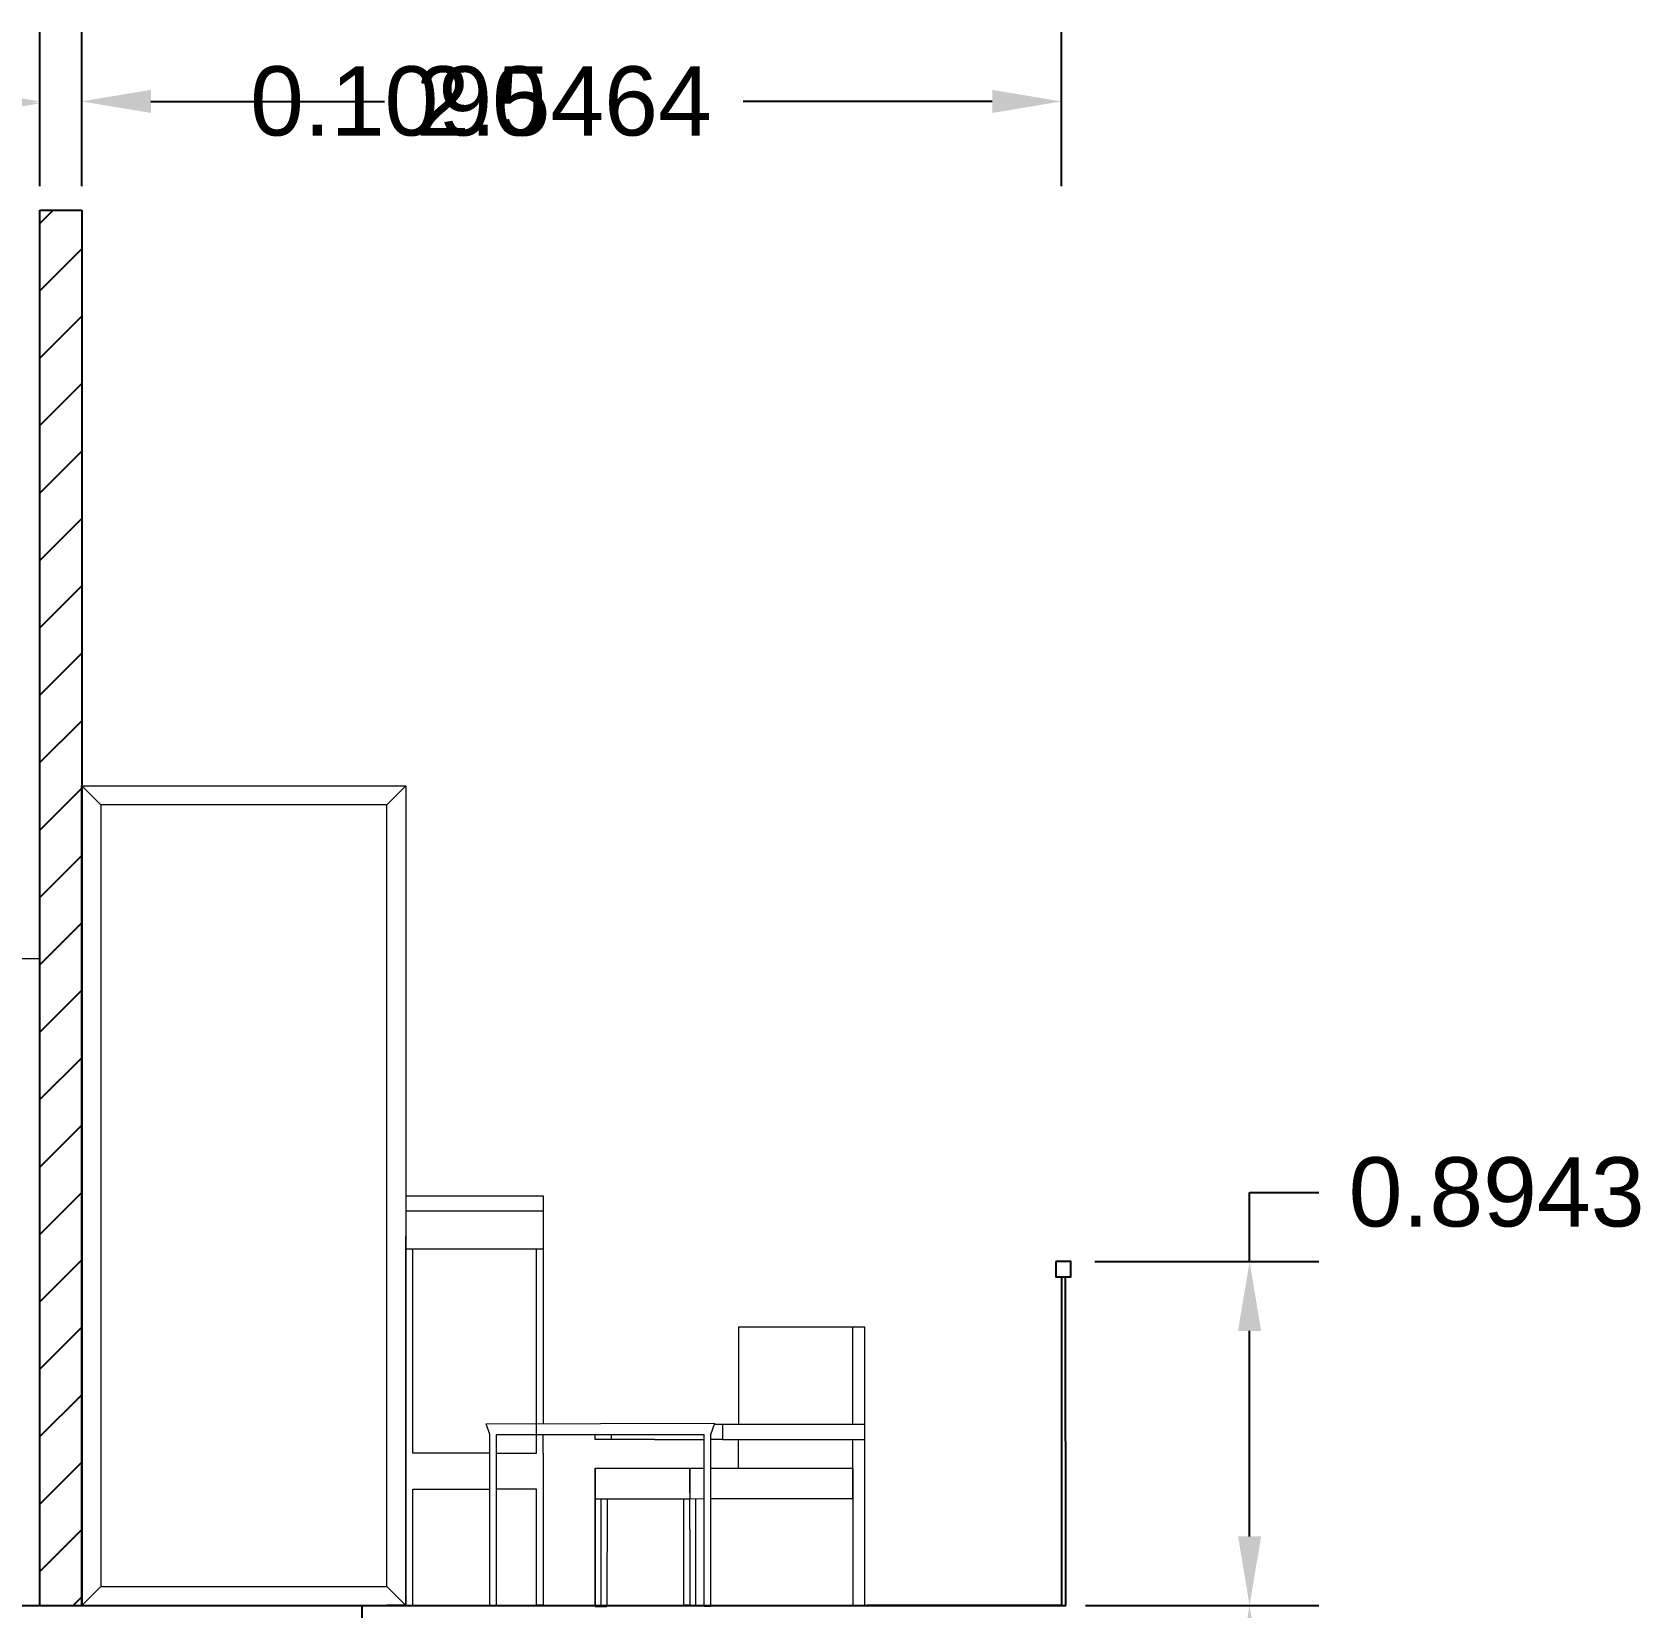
# Model space of a CAD drawing. Header units: inches. Extents: x 159.49 to 167.2, y 195.51 to 204.04.
# Drawn here: x 163.019 to 167.2, y 199.946 to 204.042 of the extents above; entities that cross this region are included whole.
import ezdxf

# ---------------------------------------------------------------- set-up
doc = ezdxf.new("R2010")
doc.units = ezdxf.units.IN
doc.header["$MEASUREMENT"] = 0
doc.layers.add('A-FURN', color=7, linetype='Continuous', lineweight=18)
doc.layers.add('A-WALL-FULL-EXT', color=7, linetype='Continuous')
doc.layers.add('A-WALL-FULL-INT', color=7, linetype='Continuous')
doc.styles.get("Standard").update_dxf_attribs({"font": 'Arial.ttf'})
doc.dimstyles.get("Standard").update_dxf_attribs({"dimtxt": 0.18, "dimasz": 0.18, "dimexe": 0.18, "dimexo": 0.0625, "dimgap": 0.09, "dimtad": 0, "dimtih": 1, "dimtoh": 1, "dimdec": 4, "dimzin": 0, "dimdsep": 46, "dimtxsty": 'Standard', "dimcen": 0.09, "dimadec": 0, "dimazin": 0, "dimtfac": 1, "dimtdec": 4, "dimtofl": 0, "dimtmove": 0, "dimatfit": 3, "dimfxl": 1, "dimtolj": 1, "dimtzin": 0, "dimarcsym": 0})

# ---------------------------------------------------------------- blocks, each defined once
blk = doc.blocks.new('*D14')
at = {"color": 0, "lineweight": -2, "transparency": 16777216}
for p, q in [((165.7567, 199.9515), (166.3633, 199.9515)), ((166.1833, 199.7715), (166.1833, 198.3092)), ((166.1833, 196.4844), (166.1833, 197.9467)), ((165.7641, 196.3044), (166.3633, 196.3044))]:
    blk.add_line(p, q, dxfattribs=at)
at = {"color": 0, "transparency": 16777216}
for points in [[(166.1533, 199.7715), (166.2133, 199.7715), (166.1833, 199.9515)], [(166.1533, 196.4844), (166.2133, 196.4844), (166.1833, 196.3044)]]:
    blk.add_solid(points, dxfattribs=at)
at = {"color": 0, "transparency": 16777216, "insert": (166.1833, 198.128), "char_height": 0.18, "attachment_point": 5}
blk.add_mtext('\\A1;3.6472', dxfattribs=at)
blk = doc.blocks.new('*D15')
at = {"color": 0, "lineweight": -2, "transparency": 16777216}
for p, q in [((166.1833, 200.8458), (166.1833, 201.0258)), ((166.1833, 201.0258), (166.3633, 201.0258)), ((165.7814, 200.8458), (166.3633, 200.8458)), ((166.1833, 200.1315), (166.1833, 200.6658)), ((165.7679, 199.9515), (166.3633, 199.9515))]:
    blk.add_line(p, q, dxfattribs=at)
at = {"color": 0, "transparency": 16777216}
for points in [[(166.1533, 200.6658), (166.2133, 200.6658), (166.1833, 200.8458)], [(166.1533, 200.1315), (166.2133, 200.1315), (166.1833, 199.9515)]]:
    blk.add_solid(points, dxfattribs=at)
at = {"color": 0, "transparency": 16777216, "insert": (166.8253, 201.0258), "char_height": 0.18, "attachment_point": 5}
blk.add_mtext('\\A1;0.8943', dxfattribs=at)
blk = doc.blocks.new('*D16')
at = {"color": 0, "lineweight": -2, "transparency": 16777216}
for p, q in [((159.8633, 203.6421), (159.8633, 204.037)), ((163.0388, 203.6421), (163.0388, 204.037)), ((160.0433, 203.857), (160.989, 203.857)), ((162.8588, 203.857), (161.9131, 203.857))]:
    blk.add_line(p, q, dxfattribs=at)
at = {"color": 0, "transparency": 16777216}
for points in [[(160.0433, 203.887), (160.0433, 203.827), (159.8633, 203.857)], [(162.8588, 203.887), (162.8588, 203.827), (163.0388, 203.857)]]:
    blk.add_solid(points, dxfattribs=at)
at = {"color": 0, "transparency": 16777216, "insert": (161.451, 203.857), "char_height": 0.18, "attachment_point": 5}
blk.add_mtext('\\A1;3.1755', dxfattribs=at)
blk = doc.blocks.new('*D17')
at = {"color": 0, "lineweight": -2, "transparency": 16777216}
for p, q in [((163.0388, 203.6421), (163.0388, 204.0422)), ((163.1478, 203.6421), (163.1478, 204.0422)), ((162.8588, 203.8622), (162.6788, 203.8622)), ((163.3278, 203.8622), (163.5078, 203.8622))]:
    blk.add_line(p, q, dxfattribs=at)
at = {"color": 0, "transparency": 16777216}
for points in [[(162.8588, 203.8922), (162.8588, 203.8322), (163.0388, 203.8622)], [(163.3278, 203.8922), (163.3278, 203.8322), (163.1478, 203.8622)]]:
    blk.add_solid(points, dxfattribs=at)
at = {"color": 0, "transparency": 16777216, "insert": (163.9699, 203.8622), "char_height": 0.18, "attachment_point": 5}
blk.add_mtext('\\A1;0.1090', dxfattribs=at)
blk = doc.blocks.new('*D18')
at = {"color": 0, "lineweight": -2, "transparency": 16777216}
for p, q in [((163.1478, 203.6421), (163.1478, 204.0422)), ((165.6943, 203.6421), (165.6943, 204.0422)), ((163.3278, 203.8622), (163.9351, 203.8622)), ((165.5143, 203.8622), (164.8666, 203.8622))]:
    blk.add_line(p, q, dxfattribs=at)
at = {"color": 0, "transparency": 16777216}
for points in [[(163.3278, 203.8922), (163.3278, 203.8322), (163.1478, 203.8622)], [(165.5143, 203.8922), (165.5143, 203.8322), (165.6943, 203.8622)]]:
    blk.add_solid(points, dxfattribs=at)
at = {"color": 0, "transparency": 16777216, "insert": (164.4009, 203.8622), "char_height": 0.18, "attachment_point": 5}
blk.add_mtext('\\A1;2.5464', dxfattribs=at)

msp = doc.modelspace()

# ---------------------------------------------------------------- hatches: boundary and pattern name
at = {"layer": 'A-WALL-FULL-INT'}
h = msp.add_hatch(dxfattribs=at)
h.set_pattern_fill('ANSI31', color=256, scale=0.991306)
h.set_pattern_definition([(45, (147.39636, 185.97495), (-0.08761986, 0.08761986), [])])
h.paths.add_polyline_path([(163.0388, 199.95144), (163.14785, 199.95144), (163.14785, 203.57962), (163.0388, 203.57962)])

# ---------------------------------------------------------------- linework, layer by layer
for p, q in [((163.14785, 199.95144), (163.14785, 202.08274)), ((159.71458, 199.95144), (165.66241, 199.95144)), ((163.0388, 199.95144), (163.14785, 199.95144)), ((163.14785, 199.95144), (164.60507, 199.95144)), ((163.14785, 199.95144), (165.70542, 199.95144)), ((163.86587, 196.3057), (163.87646, 199.95144)), ((163.99046, 199.95144), (163.94089, 199.95144)), ((163.99046, 199.95144), (164.0083, 199.95144)), ((163.99046, 199.95144), (164.0083, 199.95144)), ((164.34733, 199.95144), (164.32948, 199.95144)), ((164.4823, 199.95029), (164.51289, 199.95029)), ((164.72837, 199.95175), (164.71301, 199.95175)), ((164.78338, 199.95029), (164.76554, 199.95029)), ((165.69417, 199.95153), (165.18861, 199.95153))]:
    msp.add_line(p, q)
at = {"layer": 'A-FURN'}
for p, q in [((163.14785, 202.08274), (163.99046, 202.08274)), ((163.19741, 202.03318), (163.14785, 202.08274)), ((163.94089, 202.03318), (163.99046, 202.08274)), ((163.99046, 202.08274), (163.99046, 199.95144)), ((163.94089, 202.03318), (163.19741, 202.03318)), ((163.19741, 202.03318), (163.19741, 200.001)), ((163.94089, 200.001), (163.94089, 202.03318)), ((163.99046, 201.01709), (164.34733, 201.01709)), ((163.99046, 201.01709), (163.99046, 200.97744)), ((164.34733, 201.01709), (164.34733, 200.42479)), ((163.99046, 200.97744), (164.34733, 200.97744)), ((164.34733, 200.97744), (164.34733, 200.87831)), ((163.99046, 199.95144), (163.99046, 200.913)), ((164.34733, 200.87831), (163.99046, 200.87831)), ((163.99046, 200.87831), (163.99046, 200.34796)), ((164.0083, 200.34796), (164.0083, 200.87831)), ((164.32948, 200.34796), (164.32948, 200.87831)), ((165.15245, 200.42223), (165.15245, 200.67511)), ((164.19925, 200.42442), (164.79336, 200.42589)), ((164.20843, 200.39638), (164.19925, 200.42442)), ((164.78338, 200.39638), (164.79336, 200.42589)), ((164.81345, 200.42223), (164.79213, 200.42223)), ((165.1832, 200.42223), (164.81345, 200.42223)), ((164.81345, 200.42223), (164.81345, 200.38308)), ((164.20843, 199.95029), (164.20843, 200.39638)), ((164.22627, 199.95029), (164.22627, 200.39638)), ((164.22627, 200.39638), (164.76554, 200.39638)), ((164.34733, 200.34796), (164.34733, 200.39638)), ((164.48238, 200.38308), (164.48238, 200.39638)), ((164.61835, 200.38308), (164.48238, 200.38308)), ((164.52373, 200.39638), (164.52373, 200.38308)), ((164.63655, 200.38308), (164.61835, 200.38308)), ((164.63655, 200.38308), (164.74373, 200.38308)), ((164.74373, 200.38308), (164.76554, 200.38308)), ((164.76554, 199.95029), (164.76554, 200.39638)), ((164.78338, 199.95029), (164.78338, 200.39638)), ((164.81345, 200.38308), (164.78338, 200.38308)), ((164.81345, 200.38308), (165.1832, 200.38308)), ((164.85438, 200.38308), (164.85438, 200.30862)), ((165.15245, 200.30862), (165.15245, 200.38308)), ((164.20843, 200.34796), (164.0083, 200.34796)), ((164.22627, 200.34796), (164.32948, 200.34796)), ((164.34733, 200.34796), (164.34733, 200.25379)), ((164.48238, 200.30862), (164.48238, 200.22932)), ((164.48238, 200.22932), (164.48238, 200.30862)), ((164.48238, 200.30862), (164.61835, 200.30862)), ((164.61835, 200.30862), (164.63655, 200.30862)), ((164.63655, 200.30862), (164.72837, 200.30862)), ((164.72837, 200.30862), (164.76554, 200.30862)), ((164.78338, 200.30862), (165.15245, 200.30862)), ((165.15245, 200.30862), (165.15245, 200.24419)), ((165.15245, 200.22932), (165.15245, 200.30862)), ((165.15245, 200.30862), (165.15245, 200.22932)), ((163.99046, 200.25379), (163.99046, 199.95144)), ((164.0083, 199.95144), (164.0083, 200.25379)), ((164.0083, 200.25379), (164.20843, 200.25379)), ((164.32948, 200.25379), (164.22627, 200.25379)), ((164.32948, 199.95144), (164.32948, 200.25379)), ((164.34733, 200.25379), (164.34733, 199.95144)), ((164.4823, 199.95029), (164.48238, 200.22932)), ((164.48238, 200.22932), (164.48238, 199.95175)), ((164.48238, 200.22932), (164.61835, 200.22932)), ((164.49759, 199.95029), (164.49774, 200.22932)), ((164.51311, 200.22932), (164.51289, 199.95029)), ((164.61835, 200.22932), (164.72837, 200.22932)), ((164.71301, 199.95175), (164.71301, 200.22932)), ((164.72837, 200.22932), (164.76554, 200.22959)), ((164.72837, 200.15001), (164.72837, 200.22932)), ((165.15245, 200.22932), (164.78339, 200.22932)), ((163.19741, 200.001), (163.14785, 199.95144)), ((163.19741, 200.001), (163.94089, 200.001)), ((163.94089, 200.001), (163.99046, 199.95144))]:
    msp.add_line(p, q, dxfattribs=at)
for points in [[(163.0388, 199.95044), (163.0388, 201.63308), (162.99915, 201.63308), (162.08715, 201.63308)], [(164.72837, 200.24419), (164.72837, 200.30862), (164.72837, 200.22932)], [(164.72837, 200.15001), (164.72837, 199.95175), (164.74374, 199.95175), (164.74374, 200.22932)]]:
    msp.add_lwpolyline(points, dxfattribs=at)
msp.add_polyline3d([(165.15245, 200.24419, 0), (165.15245, 200.15001, 0), (165.15245, 199.95175, 0), (165.1832, 199.95175, 0), (165.1832, 200.15001, 0), (165.1832, 200.24419, 0), (165.1832, 200.30862, 0), (165.1832, 200.67541, 0), (164.85451, 200.67541, 0.37174), (164.85451, 200.42223, 0)], dxfattribs=at)
at = {"layer": 'A-WALL-FULL-EXT'}
for p, q in [((165.69425, 200.80559), (165.69417, 199.95153)), ((165.70542, 199.95144), (165.70516, 200.80559))]:
    msp.add_line(p, q, dxfattribs=at)
msp.add_lwpolyline([(165.67928, 200.84582), (165.67928, 200.80617), (165.71893, 200.80617), (165.71893, 200.84582)], close=True, dxfattribs=at)
at = {"layer": 'A-WALL-FULL-INT'}
for p, q in [((163.0388, 199.95144), (163.0388, 203.57962)), ((163.0388, 203.57962), (163.14785, 203.57962)), ((163.14785, 203.57962), (163.14785, 199.95144))]:
    msp.add_line(p, q, dxfattribs=at)

# ---------------------------------------------------------------- dimensions: what is measured, and where the dimension line sits
for base, p1, p2, picture, middle in [((163.0388, 203.85697), (159.86328, 203.57962), (163.0388, 203.57962), '*D16', (161.45104, 203.85697)), ((163.147848, 203.8622), (163.038805, 203.579615), (163.147848, 203.579615), '*D17', (163.969881, 203.8622))]:
    dim = msp.add_linear_dim(base=base, p1=p1, p2=p2, dimstyle='Standard')
    dim.commit()
    dim.dimension.update_dxf_attribs({"geometry": picture, "text_midpoint": middle})
dim = msp.add_linear_dim(base=(165.69426, 203.8622), p1=(163.14785, 203.57962), p2=(165.69426, 203.57962), dimstyle='Standard')
dim.commit()
dim.dimension.update_dxf_attribs({"geometry": '*D18', "text_midpoint": (164.40086, 203.8622), "dimtype": 160})
for base, p1, p2, picture, middle in [((166.18331, 200.84582), (165.70542, 199.95153), (165.71893, 200.84582), '*D15', (166.82534, 201.02582)), ((166.183309, 199.951533), (165.701592, 196.304376), (165.694174, 199.951533), '*D14', (166.183309, 198.127955))]:
    dim = msp.add_linear_dim(base=base, p1=p1, p2=p2, angle=90, dimstyle='Standard')
    dim.commit()
    dim.dimension.update_dxf_attribs({"geometry": picture, "text_midpoint": middle})

doc.saveas('drawing.dxf')
